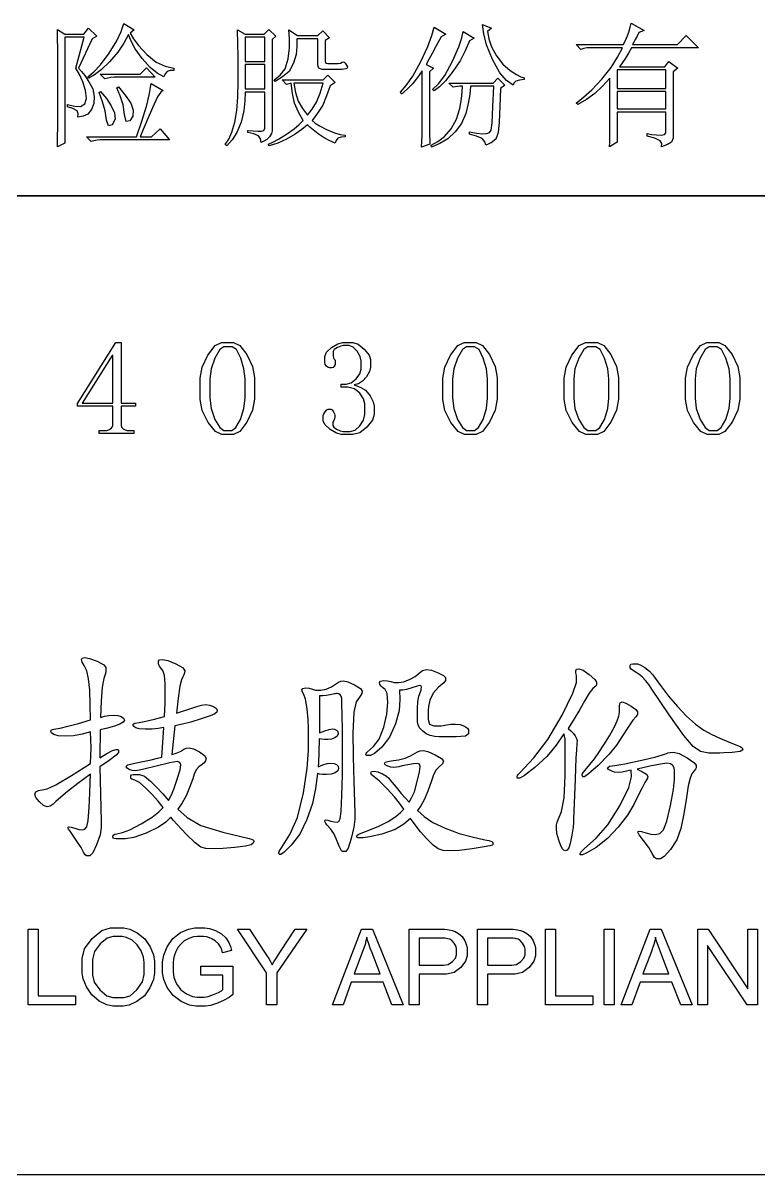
# Model space of a CAD drawing. Header units: millimetres. Extents: x 3916 to 6020, y 1867 to 2649.
# Drawn here: x 5267.52 to 5279.17, y 2363.48 to 2381.72 of the extents above; entities that cross this region are included whole.
import ezdxf

# ---------------------------------------------------------------- set-up
doc = ezdxf.new("R2010")
doc.units = ezdxf.units.MM

# ---------------------------------------------------------------- blocks, each defined once
blk = doc.blocks.new('EWAURWU')
for p, q in [((89.895, 207.875), (25.895, 207.875)), ((89.895, 192.375), (25.895, 192.375))]:
    blk.add_line(p, q)
at = {"lineweight": -3}
for p, q in [((25.895, 207.875), (89.895, 207.875)), ((89.895, 192.375), (25.895, 192.375))]:
    blk.add_line(p, q, dxfattribs=at)
for points in [[(60.441, 209.285), (60.441, 209.318), (60.553, 209.293), (60.65, 209.29), (60.716, 209.331), (60.744, 209.415), (60.728, 209.543), (60.685, 209.681), (60.632, 209.793), (60.574, 209.893), (60.707, 210.385), (60.399, 210.385), (60.399, 208.71), (60.282, 208.651), (60.286, 208.756), (60.29, 209.015), (60.291, 209.585), (60.29, 210.154), (60.286, 210.41), (60.282, 210.51), (60.399, 210.435), (60.699, 210.435), (60.774, 210.526), (60.907, 210.401), (60.832, 210.36), (60.616, 209.893), (60.661, 209.843), (60.715, 209.777), (60.782, 209.681), (60.841, 209.566), (60.866, 209.447), (60.859, 209.335), (60.824, 209.239), (60.766, 209.169), (60.691, 209.135), (60.607, 209.118), (60.611, 209.172), (60.593, 209.22), (60.528, 209.256), (60.441, 209.285)], [(61.332, 210.601), (61.499, 210.501), (61.432, 210.451), (61.486, 210.36), (61.566, 210.252), (61.695, 210.114), (61.845, 209.99), (61.986, 209.926), (62.124, 209.893), (62.124, 209.86), (62.066, 209.856), (62.017, 209.841), (61.986, 209.806), (61.966, 209.76), (61.861, 209.818), (61.75, 209.905), (61.624, 210.047), (61.514, 210.201), (61.449, 210.322), (61.407, 210.426), (61.332, 210.289), (61.239, 210.147), (61.107, 209.997), (60.973, 209.868), (60.87, 209.789), (60.782, 209.735), (60.766, 209.76), (60.857, 209.835), (60.964, 209.946), (61.099, 210.131), (61.222, 210.327), (61.291, 210.476), (61.332, 210.601)], [(62.939, 208.685), (62.993, 208.772), (63.044, 208.883), (63.089, 209.039), (63.122, 209.227), (63.139, 209.435), (63.144, 209.692), (63.143, 210.031), (63.139, 210.326), (63.135, 210.456), (63.131, 210.501), (63.256, 210.435), (63.556, 210.435), (63.631, 210.51), (63.739, 210.401), (63.681, 210.351), (63.681, 208.951), (63.681, 208.906), (63.67, 208.859), (63.639, 208.81), (63.596, 208.767), (63.551, 208.739), (63.506, 208.718), (63.497, 208.776), (63.467, 208.825), (63.393, 208.856), (63.297, 208.876), (63.297, 208.91), (63.381, 208.901), (63.456, 208.896), (63.514, 208.897), (63.551, 208.911), (63.564, 208.943), (63.564, 208.985), (63.564, 209.518), (63.256, 209.518), (63.251, 209.376), (63.234, 209.222), (63.189, 209.043), (63.124, 208.876), (63.047, 208.76), (62.964, 208.668), (62.939, 208.685)], [(64.689, 209.968), (64.726, 209.968), (64.761, 209.973), (64.789, 209.989), (64.814, 209.996), (64.839, 209.976), (64.86, 209.945), (64.872, 209.918), (64.87, 209.897), (64.847, 209.885), (64.815, 209.879), (64.785, 209.876), (64.756, 209.876), (64.539, 209.876), (64.472, 209.876), (64.422, 209.893), (64.406, 209.943), (64.406, 210.01), (64.406, 210.36), (64.072, 210.36), (64.072, 210.239), (64.059, 210.112), (64.018, 209.972), (63.948, 209.845), (63.847, 209.756), (63.731, 209.685), (63.714, 209.71), (63.81, 209.785), (63.889, 209.887), (63.935, 210.043), (63.955, 210.215), (63.956, 210.364), (63.947, 210.501), (64.081, 210.41), (64.406, 210.41), (64.481, 210.485), (64.589, 210.376), (64.522, 210.335), (64.522, 210.043), (64.522, 210.006), (64.533, 209.977), (64.564, 209.968), (64.606, 209.968), (64.689, 209.968)], [(66.171, 209.026), (66.171, 208.922), (66.172, 208.829), (66.175, 208.756), (66.179, 208.693), (66.046, 208.643), (66.05, 208.739), (66.053, 208.83), (66.054, 208.91), (66.054, 208.985), (66.054, 209.851), (65.979, 209.747), (65.901, 209.649), (65.816, 209.564), (65.729, 209.485), (65.712, 209.518), (65.804, 209.622), (65.907, 209.769), (66.033, 210.001), (66.146, 210.241), (66.208, 210.41), (66.246, 210.543), (66.429, 210.435), (66.354, 210.393), (66.279, 210.251), (66.212, 210.125), (66.162, 210.031), (66.121, 209.951), (66.237, 209.893), (66.171, 209.835), (66.171, 209.026)], [(66.704, 210.476), (66.879, 210.368), (66.804, 210.326), (66.737, 210.172), (66.655, 210.013), (66.541, 209.843), (66.424, 209.695), (66.329, 209.601), (66.246, 209.535), (66.221, 209.56), (66.312, 209.647), (66.413, 209.781), (66.533, 210.006), (66.635, 210.234), (66.683, 210.376), (66.704, 210.476)], [(67.012, 210.585), (67.154, 210.526), (67.087, 210.476), (67.112, 210.36), (67.155, 210.235), (67.233, 210.093), (67.334, 209.96), (67.446, 209.86), (67.547, 209.793), (67.616, 209.76), (67.671, 209.743), (67.671, 209.718), (67.596, 209.706), (67.536, 209.688), (67.508, 209.66), (67.496, 209.626), (67.391, 209.701), (67.283, 209.822), (67.166, 210.035), (67.072, 210.265), (67.029, 210.439), (67.012, 210.585)], [(69.619, 208.86), (69.69, 208.847), (69.762, 208.838), (69.836, 208.835), (69.892, 208.844), (69.911, 208.872), (69.911, 208.91), (69.911, 209.201), (69.144, 209.201), (69.144, 208.726), (69.019, 208.651), (69.023, 208.722), (69.026, 208.893), (69.027, 209.264), (69.027, 209.735), (68.911, 209.61), (68.789, 209.495), (68.656, 209.401), (68.519, 209.318), (68.494, 209.343), (68.611, 209.435), (68.741, 209.552), (68.898, 209.722), (69.046, 209.907), (69.148, 210.068), (69.227, 210.218), (68.769, 210.218), (68.715, 210.218), (68.663, 210.215), (68.615, 210.206), (68.569, 210.193), (68.494, 210.268), (69.244, 210.268), (69.29, 210.372), (69.327, 210.467), (69.348, 210.543), (69.361, 210.61), (69.569, 210.493), (69.486, 210.46), (69.456, 210.401), (69.429, 210.348), (69.406, 210.306), (69.386, 210.268), (70.094, 210.268), (70.236, 210.41), (70.427, 210.218), (69.369, 210.218), (69.323, 210.135), (69.276, 210.056), (69.227, 209.985), (69.177, 209.918), (69.894, 209.918), (69.961, 210.001), (70.102, 209.893), (70.027, 209.835), (70.027, 208.851), (70.027, 208.785), (70.004, 208.726), (69.936, 208.685), (69.844, 208.651), (69.848, 208.701), (69.822, 208.747), (69.736, 208.785), (69.619, 208.818), (69.619, 208.86)], [(63.256, 210.385), (63.256, 210.001), (63.564, 210.001), (63.564, 210.385), (63.256, 210.385)], [(60.957, 209.801), (61.591, 209.801), (61.691, 209.901), (61.832, 209.751), (61.232, 209.751), (61.178, 209.751), (61.126, 209.748), (61.078, 209.739), (61.032, 209.726), (60.957, 209.801)], [(63.256, 209.951), (63.256, 209.568), (63.564, 209.568), (63.564, 209.951), (63.256, 209.951)], [(64.597, 209.618), (64.543, 209.46), (64.481, 209.312), (64.401, 209.185), (64.314, 209.068), (64.36, 209.026), (64.429, 208.98), (64.543, 208.922), (64.666, 208.872), (64.76, 208.847), (64.839, 208.835), (64.839, 208.81), (64.772, 208.801), (64.719, 208.785), (64.693, 208.751), (64.681, 208.71), (64.593, 208.747), (64.504, 208.793), (64.41, 208.856), (64.329, 208.918), (64.276, 208.964), (64.239, 209.001), (64.151, 208.926), (64.046, 208.85), (63.906, 208.772), (63.772, 208.71), (63.689, 208.681), (63.631, 208.668), (63.622, 208.693), (63.693, 208.726), (63.782, 208.774), (63.906, 208.851), (64.028, 208.936), (64.11, 209.006), (64.172, 209.068), (64.097, 209.201), (64.036, 209.342), (64.001, 209.497), (63.981, 209.66), (63.906, 209.635), (63.839, 209.71), (64.489, 209.71), (64.564, 209.785), (64.681, 209.668), (64.597, 209.618)], [(66.479, 209.66), (67.179, 209.66), (67.254, 209.735), (67.362, 209.626), (67.296, 209.576), (67.287, 209.289), (67.276, 209.042), (67.258, 208.876), (67.221, 208.773), (67.15, 208.714), (67.062, 208.676), (67.046, 208.731), (67.005, 208.78), (66.916, 208.818), (66.804, 208.851), (66.804, 208.885), (66.916, 208.868), (67.013, 208.858), (67.079, 208.86), (67.121, 208.877), (67.146, 208.914), (67.161, 209.03), (67.175, 209.285), (67.187, 209.61), (66.821, 209.61), (66.808, 209.476), (66.786, 209.335), (66.746, 209.176), (66.679, 209.02), (66.579, 208.885), (66.459, 208.776), (66.333, 208.701), (66.204, 208.643), (66.196, 208.676), (66.304, 208.735), (66.41, 208.814), (66.512, 208.935), (66.597, 209.086), (66.65, 209.256), (66.679, 209.412), (66.691, 209.522), (66.696, 209.61), (66.646, 209.61), (66.546, 209.593), (66.479, 209.66)], [(69.144, 209.868), (69.144, 209.576), (69.911, 209.576), (69.911, 209.868), (69.144, 209.868)], [(61.766, 209.651), (61.957, 209.543), (61.92, 209.518), (61.868, 209.443), (61.786, 209.268), (61.702, 209.07), (61.641, 208.926), (61.591, 208.81), (61.774, 208.81), (61.907, 208.935), (62.057, 208.76), (61.016, 208.76), (60.961, 208.76), (60.909, 208.757), (60.861, 208.747), (60.816, 208.735), (60.741, 208.81), (61.532, 208.81), (61.624, 209.072), (61.699, 209.309), (61.741, 209.493), (61.766, 209.651)], [(60.941, 209.51), (60.966, 209.526), (61.057, 209.414), (61.135, 209.301), (61.186, 209.189), (61.196, 209.086), (61.149, 209.001), (61.09, 208.982), (61.061, 209.072), (61.039, 209.218), (60.995, 209.364), (60.941, 209.51)], [(61.224, 209.585), (61.249, 209.601), (61.357, 209.468), (61.443, 209.342), (61.482, 209.231), (61.477, 209.136), (61.428, 209.06), (61.372, 209.051), (61.345, 209.16), (61.322, 209.317), (61.278, 209.456), (61.224, 209.585)], [(64.022, 209.66), (64.051, 209.51), (64.093, 209.371), (64.16, 209.256), (64.239, 209.151), (64.314, 209.247), (64.383, 209.359), (64.439, 209.501), (64.489, 209.66), (64.022, 209.66)], [(69.144, 209.526), (69.144, 209.251), (69.911, 209.251), (69.911, 209.526), (69.144, 209.526)], [(61.291, 204.27), (61.291, 204.24), (61.299, 204.212), (61.324, 204.186), (61.356, 204.168), (61.386, 204.161), (61.416, 204.161), (61.491, 204.161), (61.491, 204.111), (60.941, 204.111), (60.941, 204.161), (61.032, 204.161), (61.066, 204.161), (61.098, 204.168), (61.128, 204.186), (61.15, 204.212), (61.157, 204.24), (61.157, 204.27), (61.157, 204.545), (60.599, 204.545), (60.599, 204.586), (61.207, 205.553), (61.291, 205.553), (61.291, 204.595), (61.516, 204.595), (61.516, 204.545), (61.291, 204.545), (61.291, 204.27)], [(62.977, 204.095), (62.886, 204.095), (62.786, 204.143), (62.669, 204.286), (62.575, 204.474), (62.544, 204.653), (62.544, 204.828), (62.544, 204.99), (62.574, 205.162), (62.665, 205.353), (62.779, 205.503), (62.881, 205.553), (62.977, 205.553), (63.069, 205.553), (63.168, 205.505), (63.281, 205.361), (63.372, 205.175), (63.402, 204.999), (63.402, 204.828), (63.402, 204.657), (63.372, 204.48), (63.281, 204.29), (63.168, 204.144), (63.069, 204.095), (62.977, 204.095)], [(65.297, 204.492), (65.297, 204.413), (65.268, 204.324), (65.181, 204.215), (65.067, 204.125), (64.96, 204.095), (64.856, 204.095), (64.781, 204.095), (64.697, 204.115), (64.597, 204.178), (64.516, 204.254), (64.489, 204.315), (64.489, 204.37), (64.489, 204.395), (64.497, 204.423), (64.521, 204.457), (64.549, 204.485), (64.569, 204.495), (64.585, 204.495), (64.608, 204.495), (64.631, 204.485), (64.652, 204.456), (64.667, 204.424), (64.672, 204.405), (64.672, 204.392), (64.672, 204.371), (64.668, 204.347), (64.656, 204.32), (64.643, 204.294), (64.639, 204.277), (64.639, 204.264), (64.639, 204.239), (64.655, 204.211), (64.702, 204.179), (64.759, 204.153), (64.804, 204.145), (64.842, 204.145), (64.918, 204.145), (64.994, 204.167), (65.071, 204.233), (65.128, 204.323), (65.147, 204.414), (65.147, 204.507), (65.147, 204.583), (65.127, 204.663), (65.068, 204.752), (64.982, 204.821), (64.881, 204.845), (64.772, 204.845), (64.772, 204.895), (64.853, 204.895), (64.934, 204.915), (65.012, 204.976), (65.07, 205.055), (65.089, 205.13), (65.089, 205.203), (65.089, 205.263), (65.074, 205.331), (65.028, 205.413), (64.965, 205.48), (64.901, 205.503), (64.836, 205.503), (64.807, 205.503), (64.769, 205.495), (64.713, 205.473), (64.664, 205.442), (64.647, 205.409), (64.647, 205.375), (64.647, 205.341), (64.651, 205.311), (64.664, 205.29), (64.676, 205.274), (64.681, 205.26), (64.681, 205.247), (64.681, 205.225), (64.676, 205.203), (64.664, 205.179), (64.646, 205.159), (64.626, 205.153), (64.606, 205.153), (64.589, 205.153), (64.569, 205.159), (64.543, 205.178), (64.521, 205.205), (64.514, 205.236), (64.514, 205.27), (64.514, 205.332), (64.541, 205.399), (64.622, 205.474), (64.721, 205.533), (64.801, 205.553), (64.872, 205.553), (64.956, 205.553), (65.043, 205.527), (65.139, 205.448), (65.214, 205.354), (65.239, 205.284), (65.239, 205.225), (65.239, 205.162), (65.223, 205.093), (65.176, 205.011), (65.113, 204.939), (65.047, 204.901), (64.981, 204.88), (65.072, 204.847), (65.158, 204.796), (65.231, 204.707), (65.281, 204.613), (65.297, 204.545), (65.297, 204.492)], [(66.817, 204.095), (66.726, 204.095), (66.626, 204.143), (66.509, 204.286), (66.415, 204.474), (66.384, 204.653), (66.384, 204.828), (66.384, 204.99), (66.414, 205.162), (66.505, 205.353), (66.619, 205.503), (66.721, 205.553), (66.817, 205.553), (66.909, 205.553), (67.008, 205.505), (67.121, 205.361), (67.212, 205.175), (67.242, 204.999), (67.242, 204.828), (67.242, 204.657), (67.212, 204.48), (67.121, 204.29), (67.008, 204.144), (66.909, 204.095), (66.817, 204.095)], [(68.737, 204.095), (68.646, 204.095), (68.546, 204.143), (68.429, 204.286), (68.335, 204.474), (68.304, 204.653), (68.304, 204.828), (68.304, 204.99), (68.334, 205.162), (68.425, 205.353), (68.539, 205.503), (68.641, 205.553), (68.737, 205.553), (68.829, 205.553), (68.928, 205.505), (69.041, 205.361), (69.132, 205.175), (69.162, 204.999), (69.162, 204.828), (69.162, 204.657), (69.132, 204.48), (69.041, 204.29), (68.928, 204.144), (68.829, 204.095), (68.737, 204.095)], [(70.657, 204.095), (70.566, 204.095), (70.466, 204.143), (70.349, 204.286), (70.255, 204.474), (70.224, 204.653), (70.224, 204.828), (70.224, 204.99), (70.254, 205.162), (70.345, 205.353), (70.459, 205.503), (70.561, 205.553), (70.657, 205.553), (70.749, 205.553), (70.848, 205.505), (70.961, 205.361), (71.052, 205.175), (71.082, 204.999), (71.082, 204.828), (71.082, 204.657), (71.052, 204.48), (70.961, 204.29), (70.848, 204.144), (70.749, 204.095), (70.657, 204.095)], [(61.149, 205.345), (60.674, 204.595), (61.157, 204.595), (61.157, 205.345), (61.149, 205.345)], [(62.977, 205.486), (62.917, 205.486), (62.852, 205.441), (62.775, 205.307), (62.714, 205.135), (62.694, 204.978), (62.694, 204.828), (62.694, 204.67), (62.714, 204.507), (62.775, 204.336), (62.852, 204.205), (62.917, 204.161), (62.977, 204.161), (63.042, 204.161), (63.108, 204.205), (63.179, 204.336), (63.234, 204.507), (63.252, 204.67), (63.252, 204.828), (63.252, 204.978), (63.235, 205.135), (63.183, 205.307), (63.115, 205.441), (63.046, 205.486), (62.977, 205.486)], [(66.817, 205.486), (66.757, 205.486), (66.692, 205.441), (66.615, 205.307), (66.554, 205.135), (66.534, 204.978), (66.534, 204.828), (66.534, 204.67), (66.554, 204.507), (66.615, 204.336), (66.692, 204.205), (66.757, 204.161), (66.817, 204.161), (66.882, 204.161), (66.948, 204.205), (67.019, 204.336), (67.074, 204.507), (67.092, 204.67), (67.092, 204.828), (67.092, 204.978), (67.075, 205.135), (67.023, 205.307), (66.955, 205.441), (66.886, 205.486), (66.817, 205.486)], [(68.737, 205.486), (68.677, 205.486), (68.612, 205.441), (68.535, 205.307), (68.474, 205.135), (68.454, 204.978), (68.454, 204.828), (68.454, 204.67), (68.474, 204.507), (68.535, 204.336), (68.612, 204.205), (68.677, 204.161), (68.737, 204.161), (68.802, 204.161), (68.868, 204.205), (68.939, 204.336), (68.994, 204.507), (69.012, 204.67), (69.012, 204.828), (69.012, 204.978), (68.995, 205.135), (68.943, 205.307), (68.875, 205.441), (68.806, 205.486), (68.737, 205.486)], [(70.657, 205.486), (70.597, 205.486), (70.532, 205.441), (70.455, 205.307), (70.394, 205.135), (70.374, 204.978), (70.374, 204.828), (70.374, 204.67), (70.394, 204.507), (70.455, 204.336), (70.532, 204.205), (70.597, 204.161), (70.657, 204.161), (70.722, 204.161), (70.788, 204.205), (70.859, 204.336), (70.914, 204.507), (70.932, 204.67), (70.932, 204.828), (70.932, 204.978), (70.915, 205.135), (70.863, 205.307), (70.795, 205.441), (70.726, 205.486), (70.657, 205.486)], [(60.964, 199.619), (61.03, 199.636), (61.098, 199.649), (61.17, 199.653), (61.238, 199.648), (61.293, 199.631), (61.33, 199.606), (61.343, 199.576), (61.324, 199.543), (61.269, 199.509), (61.184, 199.477), (61.077, 199.449), (60.96, 199.422), (60.958, 199.365), (60.957, 199.281), (60.956, 199.144), (60.956, 198.979), (61.064, 199.045), (61.155, 199.095), (61.21, 199.111), (61.239, 199.109), (61.248, 199.1), (61.248, 199.089), (61.248, 199.064), (61.212, 199.02), (61.102, 198.937), (60.956, 198.835), (60.975, 197.97), (60.975, 197.874), (60.957, 197.758), (60.903, 197.603), (60.841, 197.472), (60.797, 197.428), (60.763, 197.428), (60.744, 197.428), (60.723, 197.443), (60.697, 197.485), (60.656, 197.557), (60.592, 197.658), (60.527, 197.755), (60.482, 197.815), (60.457, 197.85), (60.448, 197.872), (60.453, 197.883), (60.469, 197.887), (60.501, 197.881), (60.556, 197.862), (60.619, 197.844), (60.674, 197.838), (60.718, 197.85), (60.748, 197.885), (60.768, 197.986), (60.784, 198.194), (60.795, 198.423), (60.801, 198.586), (60.805, 198.717), (60.607, 198.573), (60.441, 198.447), (60.335, 198.357), (60.259, 198.285), (60.213, 198.243), (60.167, 198.212), (60.118, 198.202), (60.064, 198.222), (59.997, 198.281), (59.943, 198.352), (59.925, 198.404), (59.94, 198.44), (59.984, 198.459), (60.043, 198.471), (60.122, 198.488), (60.258, 198.548), (60.505, 198.696), (60.808, 198.888), (60.812, 199.013), (60.814, 199.138), (60.812, 199.263), (60.808, 199.388), (60.674, 199.354), (60.539, 199.328), (60.405, 199.32), (60.292, 199.326), (60.225, 199.346), (60.191, 199.372), (60.179, 199.397), (60.185, 199.417), (60.204, 199.426), (60.228, 199.43), (60.327, 199.449), (60.449, 199.477), (60.617, 199.523), (60.808, 199.578), (60.803, 199.824), (60.793, 200.048), (60.776, 200.226), (60.749, 200.357), (60.708, 200.44), (60.672, 200.492), (60.661, 200.533), (60.674, 200.558), (60.714, 200.567), (60.789, 200.552), (60.909, 200.506), (61.015, 200.451), (61.051, 200.408), (61.051, 200.37), (61.051, 200.351), (61.042, 200.312), (61.017, 200.235), (60.989, 200.098), (60.973, 199.879), (60.964, 199.619)], [(62.188, 198.164), (62.338, 198.031), (62.554, 197.907), (62.902, 197.8), (63.318, 197.701), (63.355, 197.692), (63.384, 197.677), (63.393, 197.652), (63.382, 197.625), (63.348, 197.603), (63.261, 197.582), (63.092, 197.559), (62.901, 197.541), (62.749, 197.535), (62.634, 197.542), (62.554, 197.565), (62.464, 197.632), (62.321, 197.771), (62.184, 197.915), (62.114, 197.993), (62.078, 198.039), (61.999, 197.961), (61.881, 197.879), (61.688, 197.788), (61.491, 197.717), (61.362, 197.694), (61.267, 197.694), (61.212, 197.694), (61.171, 197.702), (61.157, 197.728), (61.166, 197.755), (61.191, 197.77), (61.225, 197.777), (61.311, 197.794), (61.427, 197.837), (61.606, 197.931), (61.781, 198.038), (61.887, 198.122), (61.957, 198.194), (61.877, 198.291), (61.789, 198.391), (61.684, 198.499), (61.583, 198.586), (61.508, 198.624), (61.461, 198.638), (61.445, 198.653), (61.445, 198.668), (61.445, 198.691), (61.454, 198.708), (61.481, 198.713), (61.517, 198.713), (61.583, 198.713), (61.659, 198.688), (61.754, 198.611), (61.855, 198.509), (61.949, 198.406), (62.04, 198.304), (62.082, 198.38), (62.127, 198.482), (62.18, 198.638), (62.223, 198.786), (62.237, 198.869), (62.222, 198.906), (62.177, 198.918), (62.064, 198.9), (61.847, 198.846), (61.631, 198.792), (61.521, 198.774), (61.467, 198.779), (61.419, 198.795), (61.385, 198.816), (61.373, 198.837), (61.379, 198.855), (61.396, 198.867), (61.46, 198.883), (61.608, 198.914), (61.767, 198.947), (61.866, 198.971), (61.934, 198.99), (61.964, 199.456), (61.875, 199.443), (61.78, 199.433), (61.673, 199.43), (61.578, 199.435), (61.521, 199.452), (61.493, 199.472), (61.483, 199.485), (61.483, 199.494), (61.483, 199.511), (61.506, 199.526), (61.574, 199.538), (61.681, 199.556), (61.82, 199.591), (61.976, 199.634), (61.981, 199.744), (61.986, 199.845), (61.987, 199.926), (61.987, 199.998), (61.987, 200.154), (61.978, 200.283), (61.949, 200.36), (61.911, 200.411), (61.896, 200.43), (61.885, 200.449), (61.881, 200.466), (61.881, 200.483), (61.881, 200.508), (61.897, 200.527), (61.945, 200.533), (62.03, 200.517), (62.154, 200.468), (62.262, 200.41), (62.298, 200.362), (62.294, 200.323), (62.283, 200.29), (62.268, 200.26), (62.245, 200.211), (62.221, 200.114), (62.194, 199.924), (62.165, 199.687), (62.408, 199.763), (62.487, 199.792), (62.563, 199.813), (62.63, 199.82), (62.692, 199.813), (62.753, 199.79), (62.798, 199.759), (62.813, 199.729), (62.803, 199.7), (62.774, 199.674), (62.699, 199.641), (62.556, 199.593), (62.393, 199.544), (62.26, 199.511), (62.143, 199.487), (62.093, 199.032), (62.161, 199.053), (62.216, 199.071), (62.241, 199.083), (62.252, 199.092), (62.283, 199.115), (62.319, 199.132), (62.368, 199.138), (62.436, 199.122), (62.529, 199.073), (62.609, 199.015), (62.635, 198.969), (62.627, 198.932), (62.603, 198.901), (62.571, 198.873), (62.522, 198.835), (62.478, 198.787), (62.448, 198.721), (62.423, 198.645), (62.374, 198.507), (62.32, 198.377), (62.256, 198.266), (62.188, 198.164)], [(69.427, 200.464), (69.461, 200.464), (69.508, 200.45), (69.582, 200.406), (69.656, 200.348), (69.705, 200.294), (69.741, 200.241), (69.842, 200.101), (69.955, 199.953), (70.094, 199.79), (70.241, 199.635), (70.38, 199.513), (70.512, 199.418), (70.638, 199.346), (70.766, 199.287), (70.903, 199.229), (71.045, 199.172), (71.087, 199.155), (71.118, 199.134), (71.128, 199.106), (71.087, 199.079), (70.962, 199.064), (70.829, 199.057), (70.765, 199.054), (70.734, 199.054), (70.592, 199.054), (70.459, 199.08), (70.346, 199.155), (70.199, 199.331), (69.967, 199.659), (69.692, 200.063), (69.641, 200.137), (69.59, 200.204), (69.538, 200.258), (69.482, 200.303), (69.417, 200.345), (69.364, 200.379), (69.347, 200.402), (69.347, 200.419), (69.347, 200.442), (69.357, 200.459), (69.387, 200.464), (69.427, 200.464)], [(65.612, 200.169), (65.68, 200.171), (65.758, 200.183), (65.855, 200.216), (65.946, 200.264), (66.008, 200.319), (66.061, 200.363), (66.124, 200.377), (66.204, 200.365), (66.308, 200.326), (66.394, 200.281), (66.423, 200.248), (66.423, 200.222), (66.423, 200.201), (66.396, 200.164), (66.315, 200.095), (66.227, 200.001), (66.179, 199.89), (66.157, 199.789), (66.15, 199.725), (66.15, 199.68), (66.15, 199.583), (66.173, 199.511), (66.241, 199.487), (66.332, 199.487), (66.355, 199.487), (66.388, 199.49), (66.44, 199.5), (66.507, 199.51), (66.582, 199.513), (66.658, 199.504), (66.725, 199.477), (66.771, 199.445), (66.787, 199.422), (66.787, 199.403), (66.787, 199.356), (66.739, 199.32), (66.594, 199.308), (66.4, 199.308), (66.327, 199.308), (66.254, 199.314), (66.184, 199.329), (66.119, 199.358), (66.059, 199.403), (66.014, 199.454), (65.991, 199.502), (65.983, 199.546), (65.98, 199.589), (65.98, 199.631), (65.98, 199.756), (65.986, 199.868), (66.004, 199.953), (66.029, 200.025), (66.037, 200.049), (66.042, 200.074), (66.044, 200.099), (66.038, 200.117), (66.018, 200.123), (65.974, 200.114), (65.894, 200.087), (65.809, 200.06), (65.747, 200.051), (65.695, 200.051), (65.703, 199.9), (65.689, 199.728), (65.633, 199.515), (65.54, 199.307), (65.415, 199.147), (65.3, 199.046), (65.235, 199.013), (65.195, 199.013), (65.18, 199.013), (65.169, 199.018), (65.165, 199.032), (65.168, 199.049), (65.178, 199.062), (65.191, 199.073), (65.286, 199.157), (65.374, 199.275), (65.447, 199.462), (65.497, 199.671), (65.514, 199.856), (65.503, 199.994), (65.472, 200.061), (65.43, 200.093), (65.406, 200.114), (65.387, 200.138), (65.381, 200.169), (65.397, 200.194), (65.445, 200.203), (65.506, 200.199), (65.561, 200.186), (65.612, 200.169)], [(68.297, 199.358), (68.176, 199.178), (68.031, 199), (67.84, 198.827), (67.673, 198.699), (67.6, 198.657), (67.573, 198.657), (67.566, 198.657), (67.56, 198.662), (67.558, 198.677), (67.563, 198.698), (67.579, 198.719), (67.6, 198.74), (67.821, 198.979), (68.045, 199.267), (68.271, 199.655), (68.441, 200.003), (68.498, 200.173), (68.498, 200.252), (68.498, 200.265), (68.497, 200.281), (68.492, 200.3), (68.488, 200.324), (68.487, 200.355), (68.499, 200.38), (68.536, 200.389), (68.602, 200.365), (68.701, 200.296), (68.787, 200.22), (68.816, 200.176), (68.816, 200.15), (68.816, 200.137), (68.802, 200.114), (68.759, 200.074), (68.698, 200.003), (68.629, 199.886), (68.55, 199.744), (68.46, 199.595), (68.365, 199.441), (68.409, 199.403), (68.448, 199.364), (68.479, 199.324), (68.499, 199.285), (68.506, 199.253), (68.503, 199.202), (68.496, 199.106), (68.488, 198.973), (68.481, 198.812), (68.475, 198.638), (68.452, 198.001), (68.451, 197.955), (68.443, 197.882), (68.422, 197.753), (68.397, 197.624), (68.375, 197.552), (68.352, 197.519), (68.325, 197.508), (68.299, 197.515), (68.276, 197.535), (68.251, 197.583), (68.217, 197.677), (68.189, 197.78), (68.18, 197.861), (68.182, 197.919), (68.191, 197.957), (68.202, 197.986), (68.261, 198.13), (68.305, 198.343), (68.32, 198.694), (68.32, 199.115), (68.32, 199.199), (68.317, 199.271), (68.308, 199.32), (68.297, 199.358)], [(64.369, 200.048), (64.454, 200.049), (64.538, 200.064), (64.619, 200.103), (64.699, 200.154), (64.731, 200.175), (64.767, 200.19), (64.812, 200.195), (64.88, 200.179), (64.985, 200.131), (65.077, 200.074), (65.108, 200.032), (65.103, 199.999), (65.087, 199.968), (65.066, 199.938), (65.013, 199.862), (64.973, 199.701), (64.96, 199.371), (64.962, 199.017), (64.966, 198.785), (64.972, 198.615), (64.987, 198.103), (64.987, 198.006), (64.973, 197.882), (64.934, 197.703), (64.886, 197.548), (64.848, 197.497), (64.816, 197.497), (64.797, 197.497), (64.779, 197.507), (64.761, 197.538), (64.744, 197.58), (64.701, 197.686), (64.655, 197.781), (64.604, 197.853), (64.551, 197.914), (64.532, 197.938), (64.518, 197.961), (64.513, 197.98), (64.518, 197.993), (64.532, 197.997), (64.561, 197.992), (64.611, 197.978), (64.666, 197.964), (64.708, 197.959), (64.738, 197.972), (64.757, 198.01), (64.771, 198.128), (64.784, 198.38), (64.794, 198.711), (64.797, 199.07), (64.796, 199.403), (64.791, 199.661), (64.786, 199.835), (64.782, 199.919), (64.774, 199.952), (64.757, 199.976), (64.736, 199.99), (64.712, 199.994), (64.691, 199.994), (64.678, 199.993), (64.668, 199.991), (64.6, 199.976), (64.537, 199.964), (64.483, 199.96), (64.433, 199.96), (64.433, 199.752), (64.433, 199.574), (64.431, 199.458), (64.43, 199.373), (64.513, 199.405), (64.585, 199.429), (64.634, 199.437), (64.669, 199.433), (64.699, 199.418), (64.719, 199.394), (64.725, 199.36), (64.712, 199.323), (64.672, 199.293), (64.618, 199.273), (64.56, 199.267), (64.507, 199.268), (64.464, 199.272), (64.426, 199.278), (64.418, 199.064), (64.412, 198.901), (64.409, 198.842), (64.407, 198.835), (64.481, 198.865), (64.55, 198.888), (64.611, 198.895), (64.662, 198.89), (64.701, 198.874), (64.725, 198.848), (64.733, 198.81), (64.719, 198.771), (64.676, 198.74), (64.614, 198.72), (64.543, 198.713), (64.478, 198.715), (64.433, 198.721), (64.399, 198.728), (64.367, 198.495), (64.317, 198.256), (64.232, 198.003), (64.119, 197.771), (63.984, 197.595), (63.87, 197.484), (63.819, 197.447), (63.8, 197.447), (63.795, 197.447), (63.79, 197.453), (63.789, 197.47), (63.794, 197.495), (63.808, 197.523), (63.827, 197.553), (63.961, 197.766), (64.082, 198.036), (64.176, 198.423), (64.235, 198.814), (64.255, 199.096), (64.255, 199.324), (64.255, 199.447), (64.25, 199.586), (64.234, 199.756), (64.211, 199.905), (64.183, 199.981), (64.16, 200.019), (64.153, 200.053), (64.167, 200.077), (64.21, 200.085), (64.265, 200.081), (64.318, 200.066), (64.369, 200.048)], [(69.464, 199.684), (69.464, 199.67), (69.457, 199.653), (69.436, 199.629), (69.392, 199.573), (69.317, 199.462), (69.226, 199.324), (69.129, 199.181), (69.008, 199.03), (68.839, 198.859), (68.689, 198.724), (68.627, 198.679), (68.608, 198.679), (68.598, 198.679), (68.591, 198.686), (68.589, 198.706), (68.595, 198.732), (68.612, 198.759), (68.634, 198.785), (68.708, 198.873), (68.782, 198.964), (68.854, 199.064), (68.931, 199.182), (69.019, 199.327), (69.097, 199.467), (69.144, 199.566), (69.169, 199.64), (69.178, 199.701), (69.18, 199.755), (69.18, 199.809), (69.191, 199.849), (69.222, 199.862), (69.278, 199.846), (69.364, 199.797), (69.439, 199.743), (69.464, 199.708), (69.464, 199.684)], [(65.984, 198.145), (66.088, 198.05), (66.223, 197.956), (66.419, 197.862), (66.64, 197.782), (66.846, 197.726), (67.045, 197.682), (67.109, 197.669), (67.158, 197.654), (67.174, 197.637), (67.174, 197.618), (67.174, 197.608), (67.162, 197.598), (67.128, 197.586), (67.035, 197.567), (66.848, 197.538), (66.642, 197.513), (66.495, 197.504), (66.39, 197.513), (66.31, 197.54), (66.231, 197.597), (66.131, 197.694), (66.03, 197.808), (65.946, 197.915), (65.87, 198.02), (65.766, 197.927), (65.627, 197.842), (65.419, 197.771), (65.224, 197.725), (65.123, 197.709), (65.07, 197.709), (65.045, 197.709), (65.027, 197.715), (65.021, 197.734), (65.029, 197.755), (65.055, 197.771), (65.089, 197.785), (65.227, 197.836), (65.369, 197.896), (65.515, 197.972), (65.64, 198.05), (65.714, 198.113), (65.764, 198.168), (65.699, 198.259), (65.616, 198.363), (65.495, 198.495), (65.375, 198.614), (65.298, 198.677), (65.255, 198.711), (65.241, 198.74), (65.254, 198.76), (65.294, 198.766), (65.353, 198.756), (65.426, 198.725), (65.492, 198.686), (65.529, 198.655), (65.551, 198.626), (65.642, 198.512), (65.725, 198.412), (65.79, 198.338), (65.847, 198.277), (65.889, 198.344), (65.932, 198.441), (65.978, 198.602), (66.013, 198.757), (66.025, 198.84), (66.013, 198.876), (65.978, 198.888), (65.916, 198.883), (65.826, 198.869), (65.74, 198.852), (65.688, 198.838), (65.651, 198.83), (65.608, 198.827), (65.561, 198.832), (65.51, 198.848), (65.47, 198.869), (65.457, 198.89), (65.47, 198.908), (65.51, 198.92), (65.563, 198.929), (65.68, 198.948), (65.786, 198.973), (65.87, 199.009), (65.942, 199.051), (65.98, 199.072), (66.022, 199.087), (66.073, 199.092), (66.147, 199.076), (66.26, 199.028), (66.36, 198.97), (66.393, 198.924), (66.378, 198.883), (66.332, 198.842), (66.278, 198.788), (66.237, 198.708), (66.203, 198.615), (66.145, 198.452), (66.088, 198.312), (66.035, 198.217), (65.984, 198.145)], [(69.362, 198.782), (69.29, 198.765), (69.221, 198.752), (69.159, 198.747), (69.102, 198.753), (69.046, 198.77), (69.004, 198.794), (68.991, 198.821), (69.019, 198.845), (69.104, 198.859), (69.262, 198.883), (69.506, 198.935), (69.738, 198.99), (69.859, 199.024), (69.923, 199.047), (69.946, 199.056), (69.979, 199.063), (70.035, 199.066), (70.121, 199.044), (70.247, 198.977), (70.357, 198.903), (70.393, 198.861), (70.393, 198.835), (70.393, 198.819), (70.384, 198.799), (70.355, 198.768), (70.321, 198.723), (70.295, 198.658), (70.268, 198.536), (70.232, 198.315), (70.191, 198.067), (70.149, 197.859), (70.086, 197.681), (69.984, 197.525), (69.884, 197.416), (69.826, 197.379), (69.79, 197.379), (69.764, 197.379), (69.734, 197.401), (69.696, 197.466), (69.641, 197.56), (69.561, 197.667), (69.491, 197.757), (69.468, 197.8), (69.474, 197.814), (69.491, 197.819), (69.528, 197.812), (69.595, 197.79), (69.675, 197.769), (69.751, 197.762), (69.818, 197.781), (69.874, 197.84), (69.926, 197.974), (69.986, 198.222), (70.033, 198.478), (70.048, 198.636), (70.048, 198.744), (70.048, 198.783), (70.042, 198.822), (70.022, 198.857), (69.985, 198.883), (69.929, 198.891), (69.828, 198.88), (69.66, 198.846), (69.457, 198.801), (69.542, 198.757), (69.606, 198.717), (69.627, 198.685), (69.622, 198.657), (69.607, 198.63), (69.578, 198.585), (69.535, 198.503), (69.483, 198.403), (69.404, 198.24), (69.303, 198.068), (69.159, 197.878), (68.989, 197.699), (68.807, 197.561), (68.66, 197.473), (68.595, 197.444), (68.57, 197.444), (68.562, 197.444), (68.557, 197.445), (68.555, 197.449), (68.555, 197.455), (68.555, 197.466), (68.564, 197.483), (68.591, 197.51), (68.627, 197.542), (68.811, 197.705), (68.996, 197.915), (69.186, 198.219), (69.328, 198.508), (69.37, 198.675), (69.362, 198.782)], [(59.819, 195.066), (59.819, 196.266), (59.978, 196.266), (59.978, 195.208), (60.569, 195.208), (60.569, 195.066), (59.819, 195.066)], [(60.673, 195.65), (60.673, 195.8), (60.713, 195.954), (60.833, 196.118), (60.985, 196.245), (61.121, 196.287), (61.248, 196.287), (61.331, 196.287), (61.426, 196.267), (61.547, 196.207), (61.665, 196.112), (61.751, 195.986), (61.803, 195.857), (61.821, 195.754), (61.821, 195.664), (61.821, 195.573), (61.802, 195.469), (61.747, 195.338), (61.658, 195.211), (61.538, 195.12), (61.417, 195.064), (61.325, 195.046), (61.247, 195.046), (61.162, 195.046), (61.065, 195.066), (60.944, 195.127), (60.827, 195.224), (60.742, 195.351), (60.69, 195.477), (60.673, 195.571), (60.673, 195.65)], [(62.55, 195.536), (62.55, 195.678), (63.058, 195.678), (63.058, 195.233), (62.999, 195.186), (62.924, 195.14), (62.817, 195.093), (62.707, 195.057), (62.627, 195.046), (62.561, 195.046), (62.473, 195.046), (62.371, 195.065), (62.24, 195.121), (62.113, 195.214), (62.022, 195.34), (61.967, 195.47), (61.948, 195.572), (61.948, 195.66), (61.948, 195.748), (61.967, 195.852), (62.022, 195.988), (62.111, 196.12), (62.232, 196.213), (62.358, 196.268), (62.459, 196.287), (62.549, 196.287), (62.614, 196.287), (62.689, 196.276), (62.784, 196.245), (62.878, 196.194), (62.949, 196.127), (62.998, 196.055), (63.024, 195.991), (63.04, 195.93), (62.897, 195.891), (62.883, 195.937), (62.863, 195.984), (62.83, 196.035), (62.781, 196.082), (62.715, 196.119), (62.648, 196.143), (62.595, 196.151), (62.55, 196.151), (62.495, 196.151), (62.435, 196.142), (62.362, 196.117), (62.29, 196.079), (62.234, 196.03), (62.194, 195.982), (62.171, 195.944), (62.158, 195.912), (62.135, 195.856), (62.118, 195.798), (62.112, 195.735), (62.112, 195.67), (62.112, 195.59), (62.126, 195.503), (62.167, 195.402), (62.235, 195.308), (62.328, 195.242), (62.422, 195.202), (62.493, 195.189), (62.552, 195.189), (62.604, 195.189), (62.667, 195.199), (62.753, 195.229), (62.833, 195.264), (62.877, 195.291), (62.902, 195.313), (62.902, 195.536), (62.55, 195.536)], [(63.593, 195.066), (63.593, 195.574), (63.131, 196.266), (63.324, 196.266), (63.561, 195.904), (63.594, 195.853), (63.626, 195.803), (63.655, 195.752), (63.683, 195.701), (63.71, 195.748), (63.74, 195.798), (63.776, 195.854), (63.814, 195.913), (64.047, 196.266), (64.232, 196.266), (63.753, 195.574), (63.753, 195.066), (63.593, 195.066)], [(64.634, 195.066), (65.095, 196.266), (65.267, 196.266), (65.757, 195.066), (65.576, 195.066), (65.438, 195.429), (64.934, 195.429), (64.803, 195.066), (64.634, 195.066)], [(65.849, 195.066), (65.849, 196.266), (66.302, 196.266), (66.361, 196.266), (66.414, 196.264), (66.453, 196.26), (66.484, 196.254), (66.528, 196.247), (66.576, 196.231), (66.632, 196.198), (66.686, 196.149), (66.729, 196.082), (66.756, 196.015), (66.765, 195.963), (66.765, 195.919), (66.765, 195.842), (66.741, 195.758), (66.668, 195.659), (66.563, 195.58), (66.443, 195.553), (66.316, 195.553), (66.008, 195.553), (66.008, 195.066), (65.849, 195.066)], [(66.93, 195.066), (66.93, 196.266), (67.383, 196.266), (67.443, 196.266), (67.496, 196.264), (67.534, 196.26), (67.566, 196.254), (67.61, 196.247), (67.658, 196.231), (67.714, 196.198), (67.768, 196.149), (67.81, 196.082), (67.838, 196.015), (67.847, 195.963), (67.847, 195.919), (67.847, 195.842), (67.822, 195.758), (67.749, 195.659), (67.644, 195.58), (67.525, 195.553), (67.397, 195.553), (67.089, 195.553), (67.089, 195.066), (66.93, 195.066)], [(68.005, 195.066), (68.005, 196.266), (68.165, 196.266), (68.165, 195.208), (68.755, 195.208), (68.755, 195.066), (68.005, 195.066)], [(68.934, 195.066), (68.934, 196.266), (69.093, 196.266), (69.093, 195.066), (68.934, 195.066)], [(69.204, 195.066), (69.666, 196.266), (69.837, 196.266), (70.328, 195.066), (70.147, 195.066), (70.008, 195.429), (69.504, 195.429), (69.373, 195.066), (69.204, 195.066)], [(70.418, 195.066), (70.418, 196.266), (70.58, 196.266), (71.212, 195.323), (71.212, 196.266), (71.364, 196.266), (71.364, 195.066), (71.201, 195.066), (70.57, 196.008), (70.57, 195.066), (70.418, 195.066)], [(60.837, 195.648), (60.837, 195.54), (60.866, 195.427), (60.953, 195.307), (61.063, 195.213), (61.158, 195.182), (61.246, 195.182), (61.336, 195.182), (61.432, 195.213), (61.541, 195.308), (61.628, 195.431), (61.657, 195.55), (61.657, 195.665), (61.657, 195.739), (61.645, 195.821), (61.608, 195.921), (61.547, 196.018), (61.463, 196.09), (61.376, 196.135), (61.308, 196.151), (61.248, 196.151), (61.164, 196.151), (61.071, 196.122), (60.958, 196.035), (60.867, 195.914), (60.837, 195.784), (60.837, 195.648)], [(64.98, 195.558), (65.388, 195.558), (65.262, 195.891), (65.234, 195.967), (65.209, 196.036), (65.191, 196.091), (65.177, 196.14), (65.165, 196.082), (65.151, 196.025), (65.133, 195.967), (65.113, 195.91), (64.98, 195.558)], [(66.008, 195.695), (66.318, 195.695), (66.395, 195.695), (66.469, 195.709), (66.537, 195.752), (66.585, 195.808), (66.601, 195.862), (66.601, 195.914), (66.601, 195.951), (66.592, 195.993), (66.563, 196.043), (66.527, 196.085), (66.494, 196.105), (66.463, 196.113), (66.443, 196.119), (66.414, 196.123), (66.369, 196.124), (66.315, 196.124), (66.008, 196.124), (66.008, 195.695)], [(67.089, 195.695), (67.4, 195.695), (67.477, 195.695), (67.551, 195.709), (67.618, 195.752), (67.667, 195.808), (67.683, 195.862), (67.683, 195.914), (67.683, 195.951), (67.673, 195.993), (67.645, 196.043), (67.609, 196.085), (67.576, 196.105), (67.545, 196.113), (67.525, 196.119), (67.496, 196.123), (67.45, 196.124), (67.396, 196.124), (67.089, 196.124), (67.089, 195.695)], [(69.55, 195.558), (69.958, 195.558), (69.832, 195.891), (69.804, 195.967), (69.779, 196.036), (69.761, 196.091), (69.747, 196.14), (69.736, 196.082), (69.722, 196.025), (69.703, 195.967), (69.683, 195.91), (69.55, 195.558)]]:
    blk.add_lwpolyline(points)

msp = doc.modelspace()

# ---------------------------------------------------------------- block references
msp.add_blockref('EWAURWU', (5207.785, 2171.109))

doc.saveas('drawing.dxf')
